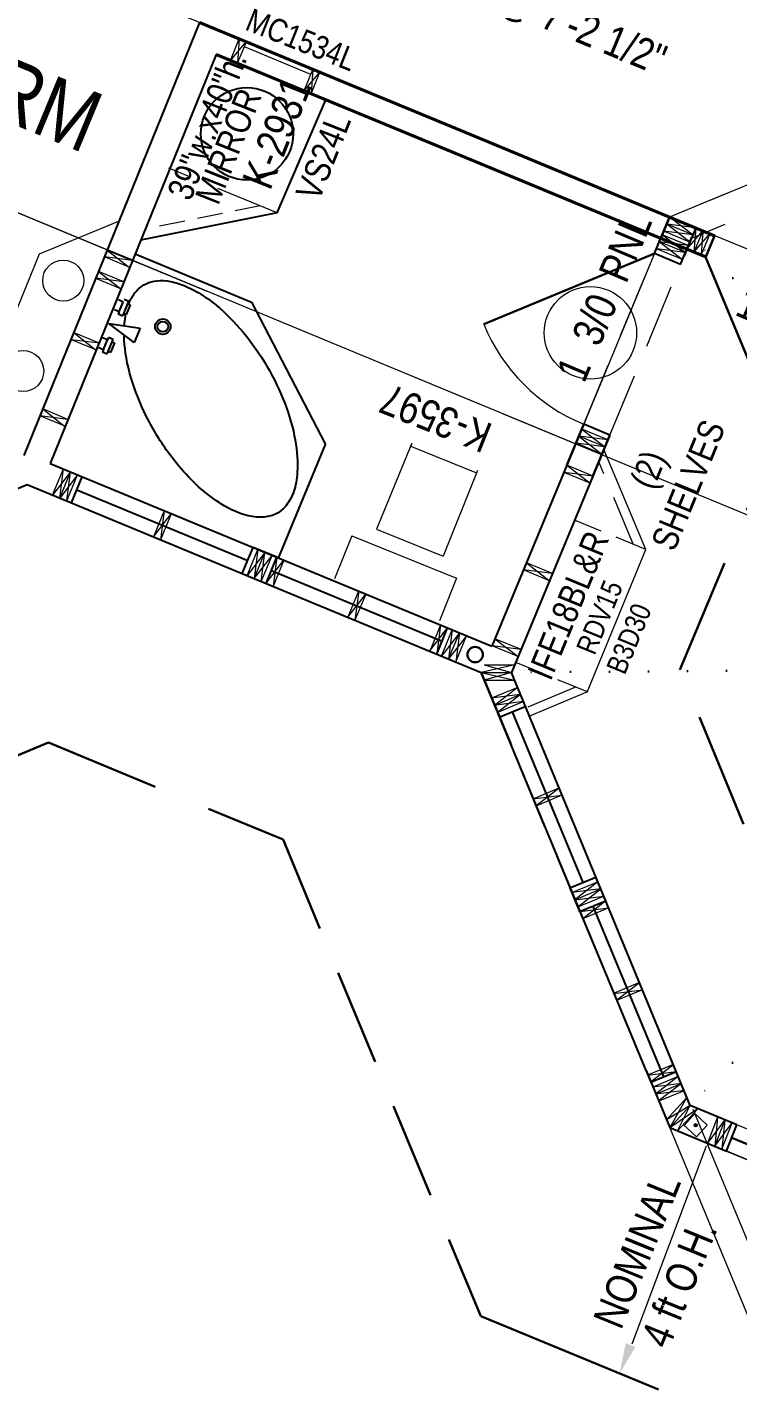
# Model space of a CAD drawing. Header units: inches. Extents: x 913 to 4010, y 85 to 6286.
# Drawn here: x 2073.9 to 2212.2, y 1887.1 to 2152.6 of the extents above; entities that cross this region are included whole.
import ezdxf

# ---------------------------------------------------------------- set-up
doc = ezdxf.new("R2010")
doc.units = ezdxf.units.IN
doc.header["$MEASUREMENT"] = 0
for name, pattern in [('ACAD_ISO07W100', [3, 0, -3]), ('CENTER', [2, 1.25, -0.25, 0.25, -0.25]), ('HIDDEN', [0.375, 0.25, -0.125])]:
    doc.linetypes.add(name, pattern=pattern)
for name, color, linetype, lineweight in [('BALCONY', 7, 'Continuous', 9), ('BUILT-INS', 6, 'Continuous', 9), ('DOORS', 7, 'Continuous', 30), ('FOUNDATION', 7, 'HIDDEN', 20), ('GRID', 1, 'CENTER', 20), ('INT WALLS', 7, 'Continuous', 40), ('LAYOUT', 6, 'Continuous', 9), ('LITE COVE', 7, 'HIDDEN', 30), ('MILLWORK', 7, 'Continuous', 20), ('PLUMBING', 7, 'Continuous', 20), ('ROOF BEAMS', 3, 'HIDDEN', 30), ('ROOFLINE', 7, 'HIDDEN', 30), ('WALL FRAMING', 7, 'Continuous', 30), ('WINDOWS', 5, 'Continuous', 30)]:
    doc.layers.add(name, color=color, linetype=linetype, lineweight=lineweight)
for name, color, linetype in [('CABINETS', 30, 'HIDDEN'), ('CABTOPS', 30, 'Continuous'), ('LLPLUMBING', 102, 'Continuous'), ('MILLWORK TEXT', 7, 'Continuous'), ('TEXT', 250, 'Continuous'), ('WALLS', 5, 'Continuous')]:
    doc.layers.add(name, color=color, linetype=linetype)
doc.styles.add('ARCHENTLTD', font='technical.ttf', dxfattribs={"height": 0.1875})
doc.dimstyles.new('ARCHENTLTD', dxfattribs={"dimscale": 0.05, "dimtxt": 0.1875, "dimasz": 3, "dimexe": 9, "dimexo": 1, "dimgap": 2.5, "dimtad": 0, "dimdec": 1, "dimzin": 1, "dimdsep": 46, "dimlunit": 4, "dimtxsty": 'ARCHENTLTD', "dimblk": 'ARCHTICK', "dimcen": 6, "dimclrd": 256, "dimclre": 256, "dimclrt": 256, "dimaunit": 1, "dimadec": 0, "dimazin": 0, "dimtfac": 1, "dimtdec": 1, "dimtofl": 0, "dimtmove": 1, "dimatfit": 3, "dimldrblk": 'ARCHTICK', "dimfxl": 1, "dimfrac": 2, "dimtolj": 1, "dimtzin": 0, "dimlwd": 9, "dimlwe": 9, "dimarcsym": 0})

# ---------------------------------------------------------------- blocks, each defined once
blk = doc.blocks.new('_ArchTick')
at = {"color": 0, "linetype": 'ByBlock', "const_width": 0.15}
blk.add_lwpolyline([(-0.5, -0.5), (0.5, 0.5)], dxfattribs=at)

msp = doc.modelspace()

# ---------------------------------------------------------------- hatches: boundary and pattern name
at = {"layer": 'WALL FRAMING', "lineweight": 9, "ltscale": 150}
msp.add_hatch(color=256, dxfattribs=at).paths.add_polyline_path([(2204.35, 1938.67, 1), (2203.73, 1938.67, 1)])

# ---------------------------------------------------------------- linework, layer by layer
at = {"layer": 'BALCONY', "lineweight": 20, "ltscale": 50}
msp.add_line((2203.47, 1941.81), (2251.87, 1824.88), dxfattribs=at)
at = {"layer": 'BALCONY', "color": 3, "linetype": 'ByBlock', "lineweight": 20, "ltscale": 50}
msp.add_line((2198.39, 1939.7), (2247.66, 1820.67), dxfattribs=at)
at = {"layer": 'BUILT-INS', "linetype": 'Continuous', "lineweight": 9, "ltscale": 0.25}
msp.add_line((2091.76, 2114.82), (2076.15, 2108.37), dxfattribs=at)
at = {"layer": 'BUILT-INS', "ltscale": 75}
msp.add_line((2076.15, 2108.37), (2066.65, 2084.96), dxfattribs=at)
at = {"layer": 'BUILT-INS', "linetype": 'HIDDEN', "lineweight": 20, "ltscale": 40}
for p, q in [((2191.96, 2051.75), (2185.18, 2067.93)), ((2180.61, 2023.99), (2171.04, 2019.99))]:
    msp.add_line(p, q, dxfattribs=at)
at = {"layer": 'BUILT-INS', "linetype": 'Continuous', "lineweight": 20, "ltscale": 0.75}
for p, q in [((2194.33, 2050.84), (2186.16, 2070.32)), ((2182.92, 2023.07), (2194.33, 2050.84)), ((2182.95, 2023.08), (2171.7, 2018.38))]:
    msp.add_line(p, q, dxfattribs=at)
at = {"layer": 'BUILT-INS', "linetype": 'HIDDEN', "lineweight": 9, "ltscale": 25}
for p, q in [((2194.33, 2050.84), (2180.46, 2056.57)), ((2182.95, 2023.08), (2168.99, 2028.85))]:
    msp.add_line(p, q, dxfattribs=at)
at = {"layer": 'BUILT-INS', "ltscale": 50}
for centre in [(2080.86, 2103.22), (2073.06, 2085.6)]:
    msp.add_circle(centre, 4, dxfattribs=at)
at = {"layer": 'CABINETS', "lineweight": 9, "ltscale": 50}
for p, q in [((2131.98, 2138.46), (2110.62, 2147.3)), ((2122.55, 2116.39), (2101.44, 2125.13))]:
    msp.add_line(p, q, dxfattribs=at)
at = {"layer": 'CABTOPS', "color": 7, "linetype": 'HIDDEN', "lineweight": 20, "ltscale": 20}
msp.add_line((2119.24, 2117.76), (2096.83, 2113.29), dxfattribs=at)
at = {"layer": 'DOORS', "ltscale": 50}
for p, q in [((2196.02, 2108.48), (2162.76, 2094.7)), ((2205.99, 2107.85), (2219.77, 2074.59))]:
    msp.add_line(p, q, dxfattribs=at)
at = {"layer": 'DOORS', "color": 7, "linetype": 'Continuous', "lineweight": 20, "ltscale": 7.5}
msp.add_circle((2183.54, 2093.04), 9, dxfattribs=at)
at = {"layer": 'DOORS', "lineweight": 9, "ltscale": 75}
msp.add_arc((2196.02, 2108.48), 36, 202.5006, 247.5042, dxfattribs=at)
at = {"layer": 'FOUNDATION', "color": 7, "linetype": 'Continuous', "lineweight": 9, "ltscale": 25}
msp.add_solid([(2192.3, 1895.49), (2189.22, 1890.25), (2190.43, 1896.21)], dxfattribs=at)
at = {"layer": 'GRID', "ltscale": 50}
for p, q in [((2154.62, 2133.96), (2018.22, 2190.42)), ((2287.64, 2152.36), (2198.98, 2115.6)), ((2198.98, 2115.6), (2162.25, 2026.89)), ((2501.81, 1990.26), (2198.98, 2115.6)), ((2180.67, 2071.4), (2091.97, 2108.13)), ((2162.25, 2026.89), (2073.85, 2063.48)), ((2162.25, 2026.89), (2199.01, 1938.21)), ((2287.71, 1901.49), (2199.01, 1938.21))]:
    msp.add_line(p, q, dxfattribs=at)
at = {"layer": 'INT WALLS', "ltscale": 75}
for p, q in [((2160.18, 2131.66), (2107.41, 2153.5)), ((2207.74, 2111.97), (2160.18, 2131.66))]:
    msp.add_line(p, q, dxfattribs=at)
at = {"layer": 'INT WALLS', "ltscale": 50}
for p, q in [((2158.46, 2127.5), (2110.62, 2147.3)), ((2205.98, 2107.83), (2158.46, 2127.5))]:
    msp.add_line(p, q, dxfattribs=at)
at = {"layer": 'LAYOUT', "color": 6, "linetype": 'CENTER', "lineweight": 5, "ltscale": 250}
for p, q in [((2455.38, 1957.67), (913.16, 2596.19)), ((4009.81, 1314.09), (1739.95, 2253.88))]:
    msp.add_line(p, q, dxfattribs=at)
at = {"layer": 'LITE COVE', "color": 7, "linetype": 'ACAD_ISO07W100', "lineweight": 30, "ltscale": 2.5}
for p, q in [((2270.22, 2044.45), (2203.31, 2111.71)), ((2263.24, 2027.56), (2168.2, 2026.89)), ((2270.16, 2010.12), (2202.96, 1942.52))]:
    msp.add_line(p, q, dxfattribs=at)
at = {"layer": 'LLPLUMBING', "color": 5}
for p, q in [((2094.87, 2108.42, -1), (2117.51, 2099.05, -1)), ((2090.84, 2097.59, -1), (2091.76, 2097.21, -1)), ((2091.76, 2097.21, -1), (2091.57, 2096.74, -1)), ((2092.53, 2099.05, -1), (2091.6, 2099.44, -1)), ((2091.76, 2097.21, -1), (2092.53, 2099.05, -1)), ((2092.49, 2096.36, -1), (2093.64, 2099.13, -1)), ((2093.64, 2099.13, -1), (2092.72, 2099.52, -1)), ((2093.91, 2098.48, -1), (2093.15, 2096.63, -1)), ((2093.45, 2098.67, -1), (2093.91, 2098.48, -1)), ((2117.51, 2099.05, -1), (2131.96, 2071.32, -1)), ((2089.72, 2094.84, -1), (2095.84, 2093.93, -1)), ((2094.69, 2091.16, -1), (2089.72, 2094.84, -1)), ((2091.57, 2096.74, -1), (2092.49, 2096.36, -1)), ((2093.15, 2096.63, -1), (2092.69, 2096.82, -1)), ((2089.47, 2091.66, -1), (2088.54, 2092.05, -1)), ((2089.43, 2088.97, -1), (2090.58, 2091.74, -1)), ((2089.66, 2092.13, -1), (2089.47, 2091.66, -1)), ((2090.58, 2091.74, -1), (2089.66, 2092.13, -1)), ((2087.78, 2090.2, -1), (2088.7, 2089.82, -1)), ((2088.7, 2089.82, -1), (2088.51, 2089.35, -1)), ((2088.51, 2089.35, -1), (2089.43, 2088.97, -1)), ((2088.7, 2089.82, -1), (2089.47, 2091.66, -1)), ((2090.09, 2089.24, -1), (2089.62, 2089.43, -1)), ((2090.85, 2091.09, -1), (2090.09, 2089.24, -1)), ((2090.39, 2091.28, -1), (2090.85, 2091.09, -1)), ((2122.81, 2049.16), (2131.96, 2071.32, -1))]:
    msp.add_line(p, q, dxfattribs=at)
at = {"layer": 'LLPLUMBING', "color": 5, "ltscale": 12}
msp.add_line((2095.84, 2093.93, -1), (2094.69, 2091.16, -1), dxfattribs=at)
at = {"layer": 'LLPLUMBING', "color": 5}
for radius in [1.5, 1.03]:
    msp.add_circle((2100.26, 2094.25, -1), radius, dxfattribs=at)
for points, knots in [([(2093.6, 2098.61, -1), (2093.76, 2099.01, -1), (2093.93, 2099.38, -1), (2094.52, 2100.48, -1), (2094.99, 2101.09, -1), (2095.84, 2101.89, -1), (2096.19, 2102.15, -1), (2096.56, 2102.37, -1), (2097.16, 2102.73, -1), (2097.83, 2102.97, -1), (2099.33, 2103.24, -1), (2100.16, 2103.26, -1), (2101.99, 2103.04, -1), (2102.98, 2102.79, -1), (2105.06, 2102.01, -1), (2106.16, 2101.48, -1), (2108.39, 2100.14, -1), (2109.53, 2099.33, -1), (2112.46, 2096.93, -1), (2114.24, 2095.15, -1), (2117.59, 2091.14, -1), (2119.15, 2088.91, -1), (2121.89, 2084.24, -1), (2123.08, 2081.79, -1), (2124.95, 2076.92, -1), (2125.63, 2074.49, -1), (2126.45, 2069.92, -1), (2126.59, 2067.78, -1), (2126.36, 2064.5, -1), (2126.12, 2063.24, -1), (2125.4, 2061.09, -1), (2124.92, 2060.2, -1), (2123.81, 2058.78, -1), (2123.17, 2058.24, -1), (2121.73, 2057.47, -1), (2120.92, 2057.22, -1), (2119.05, 2057.06, -1), (2118, 2057.14, -1), (2115.7, 2057.7, -1), (2114.46, 2058.16, -1), (2111.89, 2059.49, -1), (2110.56, 2060.35, -1), (2107.9, 2062.42, -1), (2106.57, 2063.62, -1), (2103.98, 2066.32, -1), (2102.73, 2067.81, -1), (2099.88, 2071.67, -1), (2098.36, 2074.15, -1), (2095.81, 2079.24, -1), (2094.78, 2081.86, -1), (2093.3, 2086.93, -1), (2092.87, 2089.39, -1), (2092.72, 2091.96, -1), (2092.71, 2092.3, -1), (2092.7, 2092.63, -1)], [5.883628, 5.883628, 5.883628, 5.883628, 5.971614, 5.971614, 6.164471, 6.164471, 6.283185, 6.283185, 6.283185, 6.475523, 6.475523, 6.66786, 6.66786, 6.860198, 6.860198, 7.052535, 7.052535, 7.244872, 7.244872, 7.549445, 7.549445, 7.854018, 7.854018, 8.15859, 8.15859, 8.463163, 8.463163, 8.767735, 8.767735, 8.993422, 8.993422, 9.21911, 9.21911, 9.444797, 9.444797, 9.670484, 9.670484, 9.896171, 9.896171, 10.121858, 10.121858, 10.347545, 10.347545, 10.573232, 10.573232, 10.79892, 10.79892, 11.121232, 11.121232, 11.443544, 11.443544, 11.765857, 11.765857, 11.815651, 11.815651, 11.815651, 11.815651]), ([(2092.74, 2094.39, -1), (2092.79, 2095.03, -1), (2092.86, 2095.65, -1), (2092.99, 2096.38, -1), (2093.02, 2096.53, -1), (2093.05, 2096.67, -1)], [5.6234548, 5.6234548, 5.6234548, 5.6234548, 5.7271427, 5.7271427, 5.7542207, 5.7542207, 5.7542207, 5.7542207])]:
    msp.add_open_spline(points, degree=3, knots=knots, dxfattribs=at)
at = {"layer": 'MILLWORK', "lineweight": 9, "ltscale": 50}
msp.add_line((2129.09, 2143.4), (2116.15, 2148.74), dxfattribs=at)
at = {"layer": 'MILLWORK', "color": 7, "linetype": 'Continuous', "lineweight": -3, "ltscale": 5}
msp.add_line((2122.55, 2116.39), (2131.98, 2138.46), dxfattribs=at)
at = {"layer": 'MILLWORK', "color": 7, "lineweight": -3, "ltscale": 10}
msp.add_line((2122.55, 2116.39), (2095.92, 2111.08), dxfattribs=at)
at = {"layer": 'PLUMBING', "color": 5, "ltscale": 75}
for p, q in [((2148.78, 2071.57, -1), (2141.91, 2054.8, -1)), ((2148.4, 2071, -1), (2161.37, 2065.74, -1)), ((2161.57, 2066.25, -1), (2154.89, 2049.53, -1)), ((2141.91, 2054.8, -1), (2154.89, 2049.53, -1)), ((2137.09, 2053.51, -1), (2133.73, 2045.11, -1)), ((2137.09, 2053.51, -1), (2157.48, 2045.24, -1)), ((2157.48, 2045.24, -1), (2154.16, 2036.94, -1))]:
    msp.add_line(p, q, dxfattribs=at)
at = {"layer": 'PLUMBING', "color": 5, "linetype": 'Continuous', "lineweight": -3, "ltscale": 1.5}
msp.add_circle((2116.65, 2131.82, -178358.1), 9, dxfattribs=at)
at = {"layer": 'PLUMBING', "color": 5, "lineweight": 30, "ltscale": 75}
msp.add_circle((2161.09, 2030.36), 1.5, dxfattribs=at)
at = {"layer": 'ROOF BEAMS', "lineweight": 20, "ltscale": 75}
for p, q in [((2287.64, 2152.36), (2198.97, 2115.6)), ((2287.7, 2146.43), (2203.18, 2111.39))]:
    msp.add_line(p, q, dxfattribs=at)
at = {"layer": 'ROOF BEAMS', "lineweight": 20, "ltscale": 50}
for p, q in [((2182.25, 2075.22), (2196.71, 2110.14)), ((2187.33, 2073.12), (2201.79, 2108.03)), ((2181.8, 1979.45), (2168.02, 2012.71))]:
    msp.add_line(p, q, dxfattribs=at)
at = {"layer": 'ROOFLINE', "ltscale": 90}
for p, q in [((2200.95, 2027.39), (2225.09, 2084.93)), ((2226.24, 1966.16), (2200.95, 2027.39))]:
    msp.add_line(p, q, dxfattribs=at)
at = {"layer": 'ROOFLINE', "linetype": 'HIDDEN', "ltscale": 150}
for p, q in [((1904.46, 1941.41), (2078, 2013.22)), ((2162.17, 1901.5), (2287.34, 1849.69))]:
    msp.add_line(p, q, dxfattribs=at)
at = {"layer": 'ROOFLINE', "linetype": 'HIDDEN', "ltscale": 90}
msp.add_line((2078, 2013.22), (2123.67, 1994.33), dxfattribs=at)
at = {"layer": 'ROOFLINE', "linetype": 'HIDDEN', "ltscale": 75}
msp.add_line((2123.67, 1994.33), (2162.17, 1901.5), dxfattribs=at)
at = {"layer": 'WALL FRAMING', "lineweight": 20, "ltscale": 150}
for p, q in [((2113.44, 2146.13), (2115.14, 2150.3)), ((2114.83, 2145.56), (2116.53, 2149.73)), ((2127.76, 2140.2), (2129.46, 2144.37)), ((2129.15, 2139.63), (2130.85, 2143.8)), ((2162.87, 2028.39), (2168.82, 2028.38)), ((2162.25, 2026.89), (2168.2, 2026.89)), ((2162.86, 2025.39), (2168.81, 2025.38)), ((2198.39, 1939.7), (2202.33, 1944.06)), ((2199, 1938.19), (2202.96, 1942.52)), ((2200.52, 1937.58), (2204.48, 1941.89))]:
    msp.add_line(p, q, dxfattribs=at)
at = {"layer": 'WALL FRAMING', "linetype": 'Continuous', "lineweight": 9, "ltscale": 150}
for p, q in [((2115.14, 2150.3), (2114.83, 2145.56)), ((2113.44, 2146.13), (2116.52, 2149.73)), ((2127.76, 2140.2), (2130.84, 2143.8)), ((2129.46, 2144.37), (2129.15, 2139.63))]:
    msp.add_line(p, q, dxfattribs=at)
at = {"layer": 'WALL FRAMING', "lineweight": 9, "ltscale": 150}
for p, q in [((2203.47, 2112.12), (2198.98, 2115.6)), ((2202.9, 2110.73), (2198.4, 2114.22)), ((2204.05, 2113.5), (2198.4, 2114.21)), ((2202.33, 2109.36), (2205.43, 2112.93)), ((2204.05, 2113.5), (2203.72, 2108.79)), ((2205.43, 2112.93), (2204.05, 2113.5)), ((2205.43, 2112.93), (2205.11, 2108.22)), ((2202.62, 2110.08), (2196.97, 2110.79)), ((2196.98, 2110.79), (2201.47, 2107.31)), ((2197.54, 2112.18), (2202.04, 2108.69)), ((2203.47, 2112.12), (2197.83, 2112.83)), ((2203.72, 2108.79), (2206.82, 2112.35)), ((2094.35, 2107.14), (2088.89, 2107.84)), ((2089.42, 2109.14), (2093.78, 2105.76)), ((2202.05, 2108.69), (2196.4, 2109.41)), ((2087.74, 2105.01), (2092.07, 2101.6)), ((2095.91, 2106.5), (2094.53, 2107.07)), ((2092.65, 2102.98), (2087.2, 2103.67)), ((2087.92, 2091.01), (2082.47, 2091.7)), ((2083.01, 2093.04), (2087.34, 2089.63)), ((2081.78, 2076.18), (2076.32, 2076.87)), ((2076.87, 2078.22), (2081.2, 2074.8)), ((2181.87, 2074.3), (2186.37, 2070.81)), ((2186.38, 2070.81), (2180.73, 2071.52)), ((2186.94, 2072.2), (2181.3, 2072.91)), ((2181.3, 2072.91), (2185.8, 2069.42)), ((2082.27, 2065.94), (2078.78, 2061.44)), ((2080.17, 2060.86), (2080.88, 2066.52)), ((2083.66, 2065.37), (2080.17, 2060.86)), ((2081.55, 2060.29), (2082.27, 2065.94)), ((2184.06, 2065.13), (2178.41, 2065.84)), ((2178.98, 2067.23), (2183.48, 2063.74)), ((2080.17, 2060.86), (2081.55, 2060.29)), ((2098.42, 2053.31), (2101.89, 2057.79)), ((2100.52, 2058.39), (2099.8, 2052.74)), ((2120.15, 2050.26), (2116.66, 2045.76)), ((2118.77, 2050.84), (2118.05, 2045.18)), ((2118.05, 2045.18), (2121.54, 2049.69)), ((2119.44, 2044.61), (2120.15, 2050.26)), ((2122.47, 2049.33), (2121.76, 2043.68)), ((2120.37, 2044.25), (2123.85, 2048.74)), ((2176.15, 2046.15), (2170.5, 2046.86)), ((2171.07, 2048.25), (2175.57, 2044.76)), ((2136.3, 2037.64), (2139.78, 2042.12)), ((2138.41, 2042.72), (2137.69, 2037.07)), ((2154.35, 2036.14), (2153.63, 2030.49)), ((2152.25, 2031.06), (2155.73, 2035.54)), ((2158.04, 2034.58), (2154.55, 2030.08)), ((2156.65, 2035.16), (2155.93, 2029.5)), ((2159.42, 2034.01), (2155.93, 2029.5)), ((2158.04, 2034.58), (2157.32, 2028.93)), ((2164.96, 2033.46), (2169.46, 2029.97)), ((2170.04, 2031.36), (2164.39, 2032.07)), ((2168.82, 2028.38), (2162.24, 2026.89)), ((2162.87, 2028.39), (2168.2, 2026.89)), ((2162.24, 2026.89), (2168.81, 2025.38)), ((2168.2, 2026.89), (2162.87, 2025.39)), ((2164.8, 2020.47), (2169.3, 2023.96)), ((2169.88, 2022.58), (2164.22, 2021.86)), ((2170.45, 2021.19), (2164.8, 2020.47)), ((2164.8, 2020.47), (2165.37, 2019.09)), ((2165.37, 2019.09), (2169.88, 2022.58)), ((2177.44, 2004.33), (2172.94, 2000.84)), ((2172.36, 2002.23), (2177.99, 2002.94)), ((2185, 1986.09), (2180.5, 1982.6)), ((2185.58, 1984.7), (2179.92, 1983.98)), ((2180.5, 1982.6), (2186.15, 1983.32)), ((2181.07, 1981.21), (2185.58, 1984.7)), ((2181.48, 1980.3), (2187.11, 1981.01)), ((2186.56, 1982.41), (2182.06, 1978.91)), ((2188.07, 1964.36), (2193.7, 1965.07)), ((2193.15, 1966.46), (2188.65, 1962.97)), ((2194.69, 1948.43), (2200.32, 1949.14)), ((2199.77, 1950.53), (2195.27, 1947.04)), ((2201.28, 1946.83), (2195.62, 1946.11)), ((2200.7, 1948.21), (2196.2, 1944.72)), ((2201.28, 1946.83), (2196.77, 1943.34)), ((2201.85, 1945.44), (2196.2, 1944.72)), ((2199, 1938.19), (2202.33, 1944.04)), ((2202.96, 1942.52), (2198.39, 1939.7)), ((2204.48, 1941.89), (2199, 1938.19)), ((2200.52, 1937.58), (2202.96, 1942.52)), ((2206.37, 1935.12), (2209.73, 1939.65)), ((2208.33, 1940.19), (2207.76, 1934.54)), ((2207.77, 1934.58), (2211.13, 1939.11)), ((2209.73, 1939.65), (2209.16, 1934)), ((2209.16, 1934), (2207.77, 1934.58))]:
    msp.add_line(p, q, dxfattribs=at)
at = {"layer": 'WALL FRAMING', "color": 7, "lineweight": 20, "ltscale": 75}
for p, q in [((2203.47, 2112.12), (2198.4, 2114.21)), ((2202.05, 2108.69), (2196.98, 2110.79)), ((2202.61, 2110.04), (2197.53, 2112.14)), ((2202.9, 2110.73), (2197.83, 2112.83)), ((2093.8, 2105.76), (2088.89, 2107.84)), ((2201.48, 2107.31), (2196.41, 2109.41)), ((2092.65, 2102.98), (2087.74, 2105.01)), ((2092.08, 2101.59), (2087.18, 2103.62)), ((2087.38, 2089.67), (2082.47, 2091.7)), ((2087.92, 2091.01), (2083.01, 2093.04)), ((2081.23, 2074.84), (2076.32, 2076.87)), ((2081.78, 2076.18), (2076.87, 2078.22)), ((2186.94, 2072.2), (2181.87, 2074.3)), ((2185.81, 2069.42), (2180.74, 2071.52)), ((2186.38, 2070.81), (2181.3, 2072.91)), ((2183.49, 2063.74), (2178.42, 2065.84)), ((2184.06, 2065.13), (2178.98, 2067.23)), ((2175.58, 2044.76), (2170.51, 2046.86)), ((2176.15, 2046.15), (2171.07, 2048.25)), ((2170.04, 2031.36), (2164.96, 2033.46)), ((2169.47, 2029.97), (2164.4, 2032.07))]:
    msp.add_line(p, q, dxfattribs=at)
at = {"layer": 'WALL FRAMING', "lineweight": 20, "ltscale": 75}
for p, q in [((2204.05, 2113.5), (2202.33, 2109.36)), ((2205.43, 2112.93), (2203.72, 2108.79)), ((2206.82, 2112.35), (2205.11, 2108.22)), ((2078.78, 2061.44), (2080.88, 2066.52)), ((2080.17, 2060.86), (2082.27, 2065.94)), ((2081.55, 2060.29), (2083.66, 2065.37)), ((2116.66, 2045.76), (2118.77, 2050.84)), ((2118.05, 2045.18), (2120.15, 2050.26)), ((2119.44, 2044.61), (2121.54, 2049.69)), ((2154.55, 2030.08), (2156.65, 2035.16)), ((2155.93, 2029.5), (2158.04, 2034.58)), ((2157.32, 2028.93), (2159.42, 2034.01)), ((2164.22, 2021.86), (2169.3, 2023.96)), ((2164.8, 2020.47), (2169.88, 2022.58)), ((2165.37, 2019.09), (2170.45, 2021.19)), ((2179.92, 1983.98), (2185, 1986.09)), ((2180.5, 1982.6), (2185.58, 1984.7)), ((2181.07, 1981.21), (2186.15, 1983.32)), ((2195.62, 1946.11), (2200.7, 1948.21)), ((2196.2, 1944.72), (2201.28, 1946.83)), ((2196.77, 1943.34), (2201.85, 1945.44))]:
    msp.add_line(p, q, dxfattribs=at)
at = {"layer": 'WALL FRAMING', "linetype": 'HIDDEN', "lineweight": 20, "ltscale": 25}
for p, q in [((2084.57, 2064.96), (2082.47, 2059.88)), ((2100.51, 2058.37), (2098.41, 2053.29)), ((2101.89, 2057.79), (2099.79, 2052.71)), ((2117.83, 2051.2), (2115.73, 2046.12)), ((2123.85, 2048.74), (2121.75, 2043.66)), ((2138.4, 2042.7), (2136.29, 2037.62)), ((2139.78, 2042.13), (2137.68, 2037.05)), ((2154.34, 2036.12), (2152.24, 2031.04)), ((2170.81, 2020.26), (2165.73, 2018.15)), ((2177.41, 2004.32), (2172.34, 2002.22)), ((2177.99, 2002.94), (2172.91, 2000.83)), ((2184.59, 1987), (2179.52, 1984.9)), ((2187.11, 1981.01), (2182.03, 1978.9)), ((2193.13, 1966.45), (2188.05, 1964.35)), ((2193.7, 1965.07), (2188.62, 1962.96)), ((2199.75, 1950.52), (2194.67, 1948.42))]:
    msp.add_line(p, q, dxfattribs=at)
at = {"layer": 'WALL FRAMING', "color": 9, "linetype": 'Continuous', "lineweight": 5, "ltscale": 150}
for p, q in [((2201.78, 1938.64), (2203.91, 1940.93)), ((2206.3, 1938.71), (2203.75, 1941.07)), ((2204.21, 1936.38), (2201.62, 1938.78)), ((2204.21, 1936.38), (2206.3, 1938.71))]:
    msp.add_line(p, q, dxfattribs=at)
at = {"layer": 'WALL FRAMING', "lineweight": 9, "ltscale": 75}
for p, q in [((2206.35, 1935.06), (2208.33, 1940.19)), ((2207.75, 1934.52), (2209.73, 1939.65)), ((2209.15, 1933.98), (2211.13, 1939.11))]:
    msp.add_line(p, q, dxfattribs=at)
at = {"layer": 'WALL FRAMING', "color": 9, "linetype": 'Continuous', "lineweight": 5, "ltscale": 150}
msp.add_circle((2204.04, 1938.67), 0.312, dxfattribs=at)
at = {"layer": 'WALLS', "color": 4, "ltscale": 75}
for p, q in [((2107.41, 2153.5), (2073.19, 2069.16)), ((2110.62, 2147.3), (2078.29, 2067.59)), ((2196.71, 2110.14), (2198.98, 2115.6)), ((2204.05, 2113.5), (2198.98, 2115.6)), ((2094.35, 2107.14), (2089.43, 2109.18)), ((2201.09, 2106.38), (2196.02, 2108.48)), ((2187.32, 2073.12), (2182.25, 2075.22)), ((2078.29, 2067.59), (2164.35, 2031.97)), ((2023.25, 2042.51), (2073.85, 2063.48)), ((2073.85, 2063.48), (2162.24, 2026.89)), ((2082.48, 2059.91), (2084.58, 2064.99)), ((2115.74, 2046.14), (2117.84, 2051.22)), ((2120.36, 2044.23), (2122.46, 2049.31)), ((2115.74, 2046.14), (2120.36, 2044.23)), ((2153.62, 2030.46), (2155.73, 2035.54)), ((2162.24, 2026.89), (2168.11, 2012.75)), ((2194.41, 1949.3), (2162.24, 2026.89)), ((2202.96, 1942.52), (2168.2, 2026.89)), ((2165.75, 2018.16), (2170.83, 2020.27)), ((2179.54, 1984.91), (2184.62, 1987.01)), ((2179.54, 1984.91), (2181.45, 1980.29)), ((2181.45, 1980.29), (2186.53, 1982.39)), ((2194.41, 1949.3), (2199.01, 1938.21)), ((2195.24, 1947.03), (2200.32, 1949.14)), ((2199.01, 1938.21), (2210.08, 1933.62)), ((2210.08, 1933.62), (2212.06, 1938.76))]:
    msp.add_line(p, q, dxfattribs=at)
at = {"layer": 'WALLS', "color": 4, "ltscale": 50}
for p, q in [((2198.96, 2115.6), (2197.24, 2111.45)), ((2196.02, 2108.48), (2198.23, 2113.81)), ((2204.05, 2113.5), (2202.33, 2109.34)), ((2201.09, 2106.38), (2203.31, 2111.71)), ((2202.33, 2109.34), (2201.78, 2108.04)), ((2182.25, 2075.22), (2164.35, 2031.97)), ((2187.33, 2073.12), (2168.2, 2026.89)), ((2178.94, 2067.24), (2182.26, 2075.22)), ((2184.02, 2065.13), (2187.32, 2073.12)), ((2122.46, 2049.31), (2117.84, 2051.22)), ((2186.53, 1982.39), (2184.62, 1987.01)), ((2212.06, 1938.76), (2202.96, 1942.52))]:
    msp.add_line(p, q, dxfattribs=at)
at = {"layer": 'WALLS', "lineweight": 30, "ltscale": 75}
msp.add_line((2207.74, 2111.97), (2206.03, 2107.83), dxfattribs=at)
at = {"layer": 'WALLS', "lineweight": 9, "ltscale": 50}
for p, q in [((2202.33, 2109.36), (2203.72, 2108.79)), ((2094.53, 2107.07), (2095.92, 2106.5))]:
    msp.add_line(p, q, dxfattribs=at)
at = {"layer": 'WALLS', "color": 4, "lineweight": 20, "ltscale": 50}
for p, q in [((2117.84, 2051.22), (2084.58, 2064.99)), ((2155.73, 2035.54), (2122.46, 2049.31)), ((2184.62, 1987.01), (2170.83, 2020.27)), ((2200.32, 1949.14), (2186.53, 1982.39)), ((2278.61, 1911.21), (2212.06, 1938.76))]:
    msp.add_line(p, q, dxfattribs=at)
at = {"layer": 'WALLS', "color": 4, "lineweight": 20, "ltscale": 75}
for p, q in [((2082.48, 2059.91), (2115.74, 2046.14)), ((2120.36, 2044.23), (2153.62, 2030.46)), ((2165.75, 2018.16), (2179.54, 1984.91)), ((2181.45, 1980.29), (2195.24, 1947.03)), ((2199.33, 1951.33), (2192.47, 1967.97)), ((2210.08, 1933.62), (2276.5, 1906.13))]:
    msp.add_line(p, q, dxfattribs=at)
at = {"layer": 'WINDOWS', "lineweight": 25, "ltscale": 75}
for p, q in [((2083.53, 2062.45), (2116.79, 2048.68)), ((2121.41, 2046.77), (2154.67, 2033)), ((2168.29, 2019.22), (2182.08, 1985.96)), ((2183.99, 1981.34), (2197.78, 1948.09))]:
    msp.add_line(p, q, dxfattribs=at)
at = {"layer": 'WINDOWS', "ltscale": 75}
msp.add_line((2211.07, 1936.19), (2277.58, 1908.73), dxfattribs=at)

# ---------------------------------------------------------------- texts
at = {"layer": 'BUILT-INS', "linetype": 'Continuous', "lineweight": 9, "ltscale": 1.5, "char_height": 5, "attachment_point": 1, "rotation": 67.6469, "style": 'ARCHENTLTD'}
for s, insert in [('      (2)\\PSHELVES\\P{\\H1.999x;  }', (2187.54, 2055.3)), ('IFE18BL&R\\P{\\H1.999x;  }', (2171.16, 2026.92))]:
    msp.add_mtext(s, dxfattribs=dict(at, insert=insert))
at = {"layer": 'BUILT-INS', "linetype": 'Continuous', "lineweight": 30, "ltscale": 1.5, "char_height": 4, "attachment_point": 1, "rotation": 67.6469, "style": 'ARCHENTLTD'}
for s, insert in [('RDV15\\P{\\H1.999x;  }', (2180.65, 2031.57)), ('B3D30\\P{\\H1.999x;  }', (2186.53, 2027.75))]:
    msp.add_mtext(s, dxfattribs=dict(at, insert=insert))
at = {"layer": 'CABINETS', "color": 7, "linetype": 'Continuous', "lineweight": 30, "insert": (2132.37, 2136.29), "char_height": 5, "attachment_point": 3, "rotation": 68.2989, "style": 'ARCHENTLTD'}
msp.add_mtext('VS24L\\P\\P  ', dxfattribs=at)
at = {"layer": 'DOORS', "color": 7, "linetype": 'Continuous', "lineweight": 30, "ltscale": 1.5, "char_height": 6, "style": 'ARCHENTLTD'}
for s, insert, attachment_point, rotation in [('1  3/0  PNL\\P{\\H1.999x;  }', (2190.17, 2117.07), 3, 67.1066), ('1  3/0  PNL\\P{\\H1.999x;  }', (2245.46, 2088.75), 3, 337.1066), ('NOMINAL\\P4 ft O.H.\\P{\\H1.999x;  }', (2183.94, 1900.86), 1, 67.8528)]:
    msp.add_mtext(s, dxfattribs=dict(at, insert=insert, attachment_point=attachment_point, rotation=rotation))
at = {"layer": 'MILLWORK TEXT', "linetype": 'Continuous', "lineweight": 30, "insert": (2138.48, 2148.11), "char_height": 4.5, "attachment_point": 3, "rotation": 338.2989, "style": 'ARCHENTLTD'}
msp.add_mtext('MC1534L \\P  ', dxfattribs=at)
at = {"layer": 'PLUMBING', "color": 5, "linetype": 'Continuous', "char_height": 6, "attachment_point": 3, "style": 'ARCHENTLTD'}
for s, insert, rotation in [('K-2931\\P\\P  ', (2123.77, 2143.39), 68.2989), ('K-3597\\P\\P  ', (2142, 2077.73, -1), 158.2989)]:
    msp.add_mtext(s, dxfattribs=dict(at, insert=insert, rotation=rotation))
at = {"layer": 'TEXT', "color": 7, "linetype": 'Continuous', "insert": (2198.98, 2148.67), "char_height": 6, "attachment_point": 3, "rotation": 337.5, "style": 'ARCHENTLTD'}
msp.add_mtext('CEILG @ 7\'-2 1/2"\\P\\P  ', dxfattribs=at)
at = {"layer": 'TEXT', "linetype": 'Continuous', "insert": (2033.72, 2162.13), "char_height": 12, "width": 271, "attachment_point": 1, "rotation": 337.5, "style": 'ARCHENTLTD'}
msp.add_mtext('MUD  RM', dxfattribs=at)
at = {"layer": 'WINDOWS', "color": 7, "linetype": 'Continuous', "lineweight": 30, "insert": (2112.13, 2148.38), "char_height": 5, "attachment_point": 3, "rotation": 68.2989, "style": 'ARCHENTLTD'}
msp.add_mtext('39"w.x40"h.\\P\\P  ', dxfattribs=at)
at = {"layer": 'WINDOWS', "color": 7, "linetype": 'Continuous', "lineweight": 9, "insert": (2114.98, 2141.12), "char_height": 5, "attachment_point": 3, "rotation": 68.2989, "style": 'ARCHENTLTD'}
msp.add_mtext('MIRROR\\P\\P  ', dxfattribs=at)

# ---------------------------------------------------------------- leaders
at = {"layer": 'FOUNDATION', "color": 7, "linetype": 'Continuous', "lineweight": 9, "ltscale": 25}
msp.add_leader([(2206.12, 1934.59), (2191.6, 1896.03)], dimstyle='ARCHENTLTD', override={"dimgap": 1, "dimtad": 0}, dxfattribs=at)

doc.saveas('drawing.dxf')
